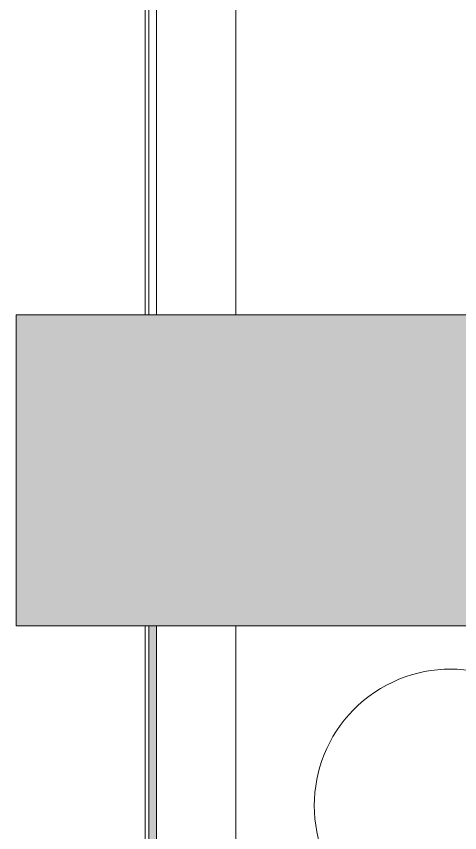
# Model space of a CAD drawing. Header units: inches. Extents: x 6664 to 8129, y 209 to 1287.
# Drawn here: x 6664.5 to 6723, y 719.5 to 827.2 of the extents above; entities that cross this region are included whole.
import ezdxf

# ---------------------------------------------------------------- set-up
doc = ezdxf.new("R2010")
doc.units = ezdxf.units.IN
doc.header["$MEASUREMENT"] = 0
for name, color, linetype, lineweight in [('A-COLS', 52, 'Continuous', 13), ('A-GLAZ-CURT', 52, 'Continuous', 9), ('A-WALL', 113, 'Continuous', 13), ('I-FURN', 30, 'Continuous', 9)]:
    doc.layers.add(name, color=color, linetype=linetype, lineweight=lineweight)

# ---------------------------------------------------------------- blocks, each defined once
blk = doc.blocks.new('System Panel - Glazed-7768408-11th FLOOR POWER _ SIGNAL')
at = {"layer": 'A-GLAZ-CURT'}
blk.add_hatch(color=7, dxfattribs=at).paths.add_polyline_path([(46.66, 0.5), (-46.66, 0.5), (-46.66, -0.5), (46.66, -0.5)], flags=0)
at = {"layer": 'A-GLAZ-CURT', "color": 8, "lineweight": 20}
for p, q in [((46.66, 0.5), (-46.66, 0.5)), ((-46.66, 0.5), (-46.66, -0.5)), ((46.66, -0.5), (46.66, 0.5)), ((-46.66, -0.5), (46.66, -0.5))]:
    blk.add_line(p, q, dxfattribs=at)
blk = doc.blocks.new('System Panel - Glazed-7768334-11th FLOOR POWER _ SIGNAL')
at = {"layer": 'A-GLAZ-CURT', "lineweight": 13}
for p, q in [((46.5, 0.5), (-46.5, 0.5)), ((-46.5, 0.5), (-46.5, -0.5)), ((46.5, -0.5), (46.5, 0.5)), ((-46.5, -0.5), (46.5, -0.5))]:
    blk.add_line(p, q, dxfattribs=at)
blk = doc.blocks.new('MEZ-Round_Top-Davis_Furniture-2 - 36x36x29-R-7001319-11th FLOOR POWER _ SIGNAL')
at = {"layer": 'I-FURN'}
for start, end in [(90, 270), (270, 90)]:
    blk.add_arc((0, 0), 18, start, end, dxfattribs=at)

msp = doc.modelspace()

# ---------------------------------------------------------------- hatches: boundary and pattern name
at = {"layer": 'A-COLS', "lineweight": 9}
h = msp.add_hatch(color=7, dxfattribs=at)
h.paths.add_polyline_path([(6958.99, 208.52), (6958.99, 266.36), (6917.74, 266.36), (6917.74, 208.52)], flags=0)
h.paths.add_polyline_path([(7919.99, 208.86), (7919.99, 264.61), (7877.99, 264.61), (7877.99, 208.86)], flags=0)
h.paths.add_polyline_path([(7637.74, 208.86), (7678.99, 208.86), (7678.99, 265.36), (7637.74, 265.36), (7637.74, 229.27)], flags=0)
h.paths.add_polyline_path([(7420.62, 208.86), (7438.74, 208.86), (7438.74, 264.86), (7397.24, 264.86), (7397.24, 208.86)], flags=0)
h.paths.add_polyline_path([(7157.99, 208.86), (7198.24, 208.86), (7198.24, 265.86), (7157.99, 265.86), (7157.99, 229.27)], flags=0)
h.paths.add_polyline_path([(6797.99, 232.36), (6837.99, 232.36), (6837.99, 266.36), (6797.99, 266.36)], flags=0)
h.paths.add_polyline_path([(8109.99, 239.49), (8121.74, 239.49), (8121.74, 274.69), (8109.99, 274.69)], flags=0)
h.paths.add_polyline_path([(6681.49, 344.86), (6715.49, 344.86), (6715.49, 384.48), (6681.49, 384.48)], flags=0)
h.paths.add_polyline_path([(8121.12, 469.48), (8121.74, 469.48), (8121.74, 492.36), (8109.99, 492.36), (8109.99, 469.48)], flags=0)
h.paths.add_polyline_path([(6664.49, 478.17), (6726.99, 478.17), (6726.99, 519.17), (6664.49, 519.17)], flags=0)
h.paths.add_polyline_path([(6697.16, 612.49), (6697.16, 653.49), (6664.49, 653.49), (6664.49, 612.49), (6692.84, 612.49)], flags=0)
h.paths.add_polyline_path([(8121.74, 708.36), (8121.74, 732.36), (8109.99, 732.36), (8109.99, 708.36), (8118.95, 708.36)], flags=0)
h.paths.add_polyline_path([(6726.99, 746.8), (6726.99, 787.8), (6664.49, 787.8), (6664.49, 746.8), (6718.84, 746.8)], flags=0)
h.paths.add_polyline_path([(6692.84, 881.12), (6718.26, 881.12), (6718.26, 922.12), (6664.49, 922.12), (6664.49, 881.12)], flags=0)
h.paths.add_polyline_path([(6780.73, 1037.09), (6815.03, 1059.37), (6796.58, 1087.79), (6762.27, 1065.52), (6766.26, 1059.37)], flags=0)
h.paths.add_polyline_path([(8042.08, 1083.71), (8048.79, 1098.79), (8026.2, 1108.84), (8019.49, 1093.77)], flags=0)
h.paths.add_polyline_path([(6935.81, 1146.19), (6962.6, 1163.7), (6947.63, 1186.61), (6920.84, 1169.11), (6934.29, 1148.51)], flags=0)
h.paths.add_polyline_path([(7674.09, 1248.53), (7681.39, 1264.18), (7659.41, 1273.97), (7652.29, 1258.7), (7662.21, 1254.07)], flags=0)
h.paths.add_polyline_path([(7413.99, 1256.36), (7433.99, 1256.36), (7433.99, 1274.36), (7413.99, 1274.36)], flags=0)
h.paths.add_polyline_path([(7186.69, 1257.36), (7198.49, 1257.36), (7198.49, 1287.25), (7166.49, 1287.25), (7166.49, 1257.36), (7173.69, 1257.36)], flags=0)
h.paths.add_polyline_path([(7659.82, 1274.86), (7674.42, 1274.86), (7662.43, 1280.45), (7662.21, 1279.98)], flags=0)

# ---------------------------------------------------------------- linework, layer by layer
at = {"layer": 'A-COLS', "color": 8, "lineweight": 20}
for p, q in [((6726.99, 787.8), (6664.49, 787.8)), ((6664.49, 787.8), (6664.49, 746.8)), ((6664.49, 746.8), (6726.99, 746.8))]:
    msp.add_line(p, q, dxfattribs=at)
at = {"layer": 'A-WALL', "lineweight": 9}
for p, q in [((6681.49, 787.8), (6681.49, 880.8)), ((6693.49, 880.8), (6693.49, 787.8)), ((6681.49, 653.49), (6681.49, 746.8)), ((6693.49, 746.8), (6693.49, 653.49))]:
    msp.add_line(p, q, dxfattribs=at)

# ---------------------------------------------------------------- block references
at = {"layer": 'A-GLAZ-CURT', "rotation": 90}
for name, p in [('System Panel - Glazed-7768334-11th FLOOR POWER _ SIGNAL', (6682.49, 834.3)), ('System Panel - Glazed-7768408-11th FLOOR POWER _ SIGNAL', (6682.49, 700.15))]:
    msp.add_blockref(name, p, dxfattribs=at)
at = {"layer": 'I-FURN', "rotation": 126.7576158614635}
msp.add_blockref('MEZ-Round_Top-Davis_Furniture-2 - 36x36x29-R-7001319-11th FLOOR POWER _ SIGNAL', (6721.83, 723.08), dxfattribs=at)

doc.saveas('drawing.dxf')
